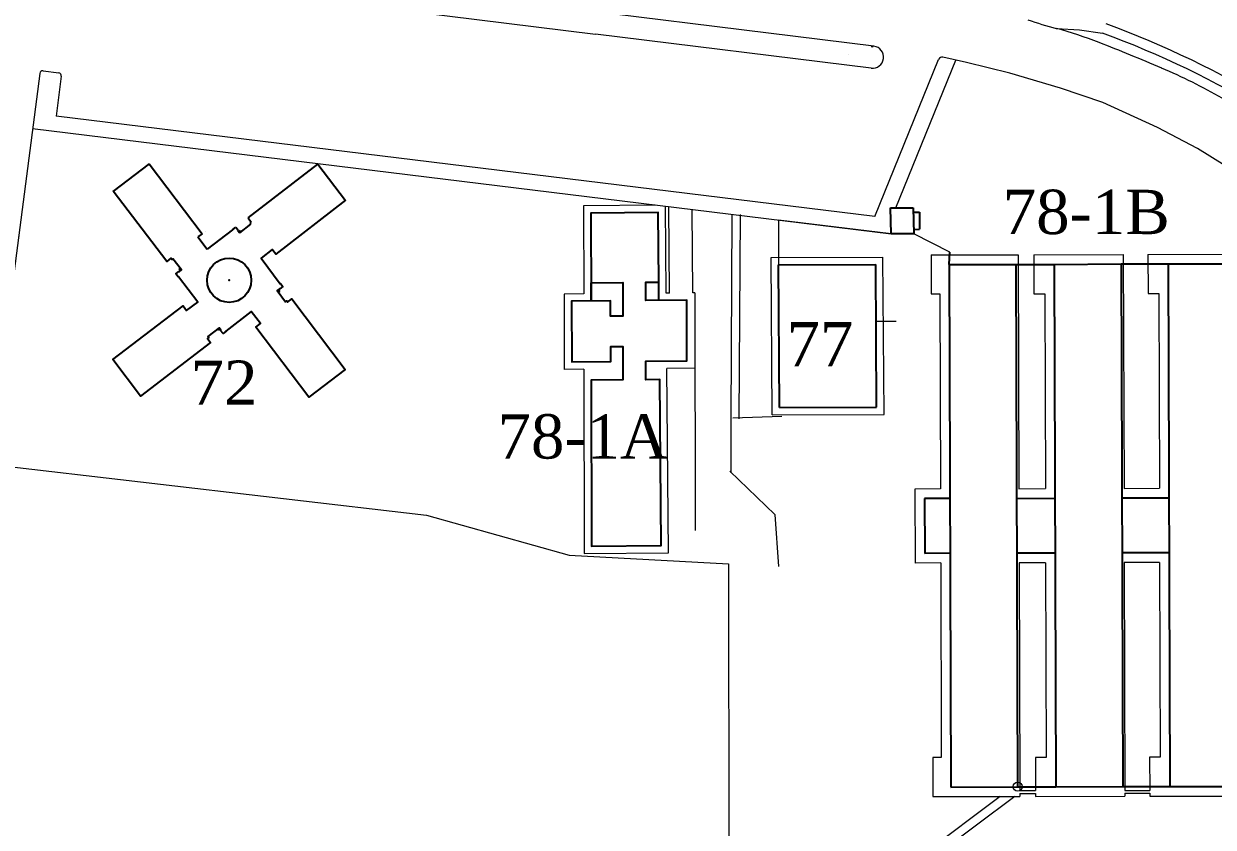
# Model space of a CAD drawing. Header units: millimetres. Extents: x 740 to 5908, y 1492 to 3373.
# Drawn here: x 5010.2 to 5171.4, y 2896.7 to 3005.5 of the extents above; entities that cross this region are included whole.
import ezdxf

# ---------------------------------------------------------------- set-up
doc = ezdxf.new("R2010")
doc.units = ezdxf.units.MM
doc.header["$PDMODE"] = 32
doc.header["$PDSIZE"] = 6
for name, color, linetype in [('AUXIPUNT', 7, 'Continuous'), ('CERCAS', 42, 'Continuous'), ('CONSTRU2', 4, 'Continuous'), ('CONSTRU3', 3, 'Continuous'), ('CVL_PUNTO_NUM', 7, 'Continuous'), ('EDIFICIOS', 7, 'Continuous'), ('OTROS', 6, 'Continuous')]:
    doc.layers.add(name, color=color, linetype=linetype)
doc.layers.add('VIAPEATO', color=8, linetype='Continuous', lineweight=0)
doc.styles.add('ARIAL', font='BOOKOS.TTF')

msp = doc.modelspace()

# ---------------------------------------------------------------- linework, layer by layer
at = {"layer": 'AUXIPUNT', "color": 7}
msp.add_line((5034.86, 2977.39), (5034.86, 2977.39), dxfattribs=at)
msp.add_point((5038.04, 2970.76), dxfattribs=at)
at = {"layer": 'CERCAS', "color": 7}
for p, q in [((5135.66, 2972.9), (5135.74, 2974.57)), ((5144.68, 2972.92), (5149.88, 2972.92)), ((5158.94, 2972.97), (5165.34, 2972.97)), ((5144.9, 2902.14), (5150.1, 2902.15)), ((5159.16, 2902.17), (5165.56, 2902.18))]:
    msp.add_line(p, q, dxfattribs=at)
at = {"layer": 'CONSTRU2', "color": 7}
for p, q in [((5027.18, 2986.55), (5022.29, 2982.79)), ((5027.18, 2986.55), (5034.36, 2977.05)), ((5040.6, 2979.2), (5050.07, 2986.51)), ((5050.07, 2986.51), (5053.82, 2981.57)), ((5038.52, 2977.65), (5038.94, 2977.97)), ((5038.94, 2977.97), (5039.26, 2977.55)), ((5039.47, 2977.2), (5040.99, 2978.36)), ((5040.6, 2979.2), (5041.04, 2978.63)), ((5040.88, 2978.5), (5041.04, 2978.63)), ((5040.88, 2978.5), (5040.99, 2978.36)), ((5034.36, 2977.05), (5033.8, 2976.63)), ((5033.8, 2976.63), (5035.05, 2974.98)), ((5035.12, 2974.96), (5038.55, 2977.61)), ((5038.52, 2977.65), (5038.55, 2977.61)), ((5039.22, 2977.52), (5039.26, 2977.55)), ((5039.22, 2977.52), (5039.47, 2977.2)), ((5039.4, 2977.37), (5039.58, 2977.51)), ((5039.4, 2977.37), (5039.51, 2977.23)), ((5039.58, 2977.51), (5039.69, 2977.37)), ((5031.26, 2972.27), (5031.41, 2972.38)), ((5031.4, 2972.09), (5031.26, 2972.27)), ((5031.4, 2972.09), (5031.55, 2972.2)), ((5135.66, 2972.9), (5144.68, 2972.92)), ((5135.66, 2972.9), (5135.88, 2902.12)), ((5144.68, 2972.92), (5144.9, 2902.14)), ((5149.88, 2972.92), (5158.94, 2972.97)), ((5149.88, 2972.92), (5150.1, 2902.15)), ((5158.94, 2972.97), (5159.16, 2902.17)), ((5165.34, 2972.97), (5174.39, 2973.01)), ((5165.34, 2972.97), (5165.56, 2902.18)), ((5096.3, 2968.02), (5096.28, 2970.52)), ((5044.72, 2969.45), (5044.58, 2969.34)), ((5044.72, 2969.45), (5044.86, 2969.26)), ((5044.86, 2969.26), (5044.72, 2969.15)), ((5036.56, 2964), (5036.45, 2964.14)), ((5036.75, 2964.14), (5036.56, 2964)), ((5036.75, 2964.14), (5036.64, 2964.28)), ((5135.76, 2941.19), (5132.31, 2941.18)), ((5132.31, 2941.18), (5132.33, 2933.76)), ((5144.78, 2941.22), (5149.98, 2941.24)), ((5159.04, 2941.27), (5165.44, 2941.29)), ((5135.75, 2933.78), (5132.33, 2933.76)), ((5150, 2933.8), (5144.8, 2933.79)), ((5165.46, 2933.83), (5159.06, 2933.82)), ((5150.1, 2902.15), (5159.16, 2902.17)), ((5165.56, 2902.18), (5174.61, 2902.2)), ((5135.88, 2902.12), (5144.9, 2902.14))]:
    msp.add_line(p, q, dxfattribs=at)
msp.add_lwpolyline([(5053.83, 2981.6), (5044.37, 2974.28), (5043.89, 2974.91), (5042.36, 2973.75), (5044.97, 2970.3), (5045.01, 2970.33), (5045.33, 2969.9), (5044.9, 2969.58), (5044.87, 2969.62), (5044.55, 2969.38), (5045.7, 2967.85), (5045.84, 2967.96), (5045.97, 2967.79), (5046.54, 2968.23), (5053.76, 2958.69), (5048.83, 2954.93), (5041.65, 2964.42), (5042.27, 2964.9), (5041.04, 2966.51), (5037.6, 2963.89), (5037.63, 2963.85), (5037.21, 2963.53), (5036.89, 2963.96), (5036.92, 2963.99), (5036.68, 2964.31), (5035.16, 2963.16), (5035.27, 2963.01), (5035.1, 2962.89), (5035.53, 2962.31), (5026.01, 2955.07), (5022.27, 2960.02), (5031.8, 2967.28), (5032.28, 2966.65), (5033.79, 2967.8), (5031.16, 2971.24), (5031.12, 2971.21), (5030.8, 2971.63), (5031.22, 2971.95), (5031.25, 2971.91), (5031.58, 2972.16), (5030.42, 2973.68), (5030.28, 2973.57), (5030.15, 2973.74), (5029.58, 2973.3), (5022.32, 2982.81)], dxfattribs=at)
msp.add_lwpolyline([(5087.12, 2967.93), (5087.09, 2970.43), (5091.39, 2970.47), (5091.4, 2965.92), (5089.75, 2965.91), (5089.75, 2967.96), (5084.45, 2967.91), (5084.47, 2959.7), (5089.77, 2959.75), (5089.76, 2961.8), (5091.41, 2961.81), (5091.42, 2957.27), (5087.12, 2957.23), (5087.17, 2934.74), (5096.6, 2934.83), (5096.4, 2957.31), (5094.54, 2957.29), (5094.54, 2959.79), (5100.09, 2959.84), (5100.07, 2968.05), (5094.52, 2968), (5094.51, 2970.5), (5096.28, 2970.52), (5096.19, 2979.93), (5087.07, 2979.84)], close=True, dxfattribs=at)
at = {"layer": 'CONSTRU3', "color": 7}
for p, q in [((5127.78, 2977.04), (5127.7, 2980.59)), ((5127.7, 2980.59), (5130.74, 2980.57)), ((5130.74, 2980.57), (5130.83, 2977.06)), ((5130.83, 2977.06), (5127.78, 2977.04))]:
    msp.add_line(p, q, dxfattribs=at)
at = {"layer": 'EDIFICIOS', "color": 7}
for p, q in [((5112.51, 2972.85), (5125.68, 2972.88)), ((5112.64, 2953.55), (5112.51, 2972.85)), ((5125.81, 2953.58), (5125.68, 2972.88)), ((5112.64, 2953.55), (5125.81, 2953.58))]:
    msp.add_line(p, q, dxfattribs=at)
at = {"layer": 'OTROS', "color": 7}
for p, q in [((5130.76, 2979.97), (5131.61, 2979.99)), ((5131.61, 2979.99), (5131.61, 2977.68)), ((5130.76, 2977.66), (5131.61, 2977.68))]:
    msp.add_line(p, q, dxfattribs=at)
at = {"layer": 'VIAPEATO', "color": 8, "lineweight": 0}
for p, q in [((5125.44, 3002.46), (5014.96, 3016.15)), ((5017.17, 3012.85), (5087.68, 3004.1)), ((5012.82, 2999.14), (5014.94, 2998.84)), ((5012.37, 2998.79), (4994.9, 2864.62)), ((5015.28, 2998.4), (5014.6, 2992.99)), ((5125.56, 2979.41), (5014.6, 2992.99)), ((5127.78, 2977.02), (5011.39, 2991.27)), ((5005.72, 2945.82), (5064.79, 2938.95))]:
    msp.add_line(p, q, dxfattribs=at)
at = {"layer": 'VIAPEATO', "color": 8}
for p, q in [((5125.07, 2999.48), (5087.68, 3004.1)), ((5150.17, 3004.87), (5153.31, 3004.67)), ((5153.31, 3004.67), (5156.43, 3004.23)), ((5125.2, 3002.41), (5125.24, 3002.51)), ((5121.97, 3001.37), (5121.97, 3001.37)), ((5125.56, 2979.41), (5134.21, 3000.68)), ((5128.4, 2980.58), (5136.54, 3000.59)), ((5137.99, 3000.28), (5134.78, 3000.98)), ((5143.85, 2998.82), (5137.99, 3000.28)), ((5150.71, 2996.79), (5143.85, 2998.82)), ((5156.46, 2994.84), (5150.71, 2996.79)), ((5163.9, 2991.44), (5156.46, 2994.84)), ((5169.31, 2988.62), (5163.9, 2991.44)), ((5179.64, 2982.16), (5169.31, 2988.62)), ((5095.87, 2980.92), (5086.07, 2980.83)), ((5086.07, 2980.83), (5086.1, 2968.92)), ((5097.29, 2969.03), (5097.19, 2980.76)), ((5097.74, 2969.03), (5097.64, 2980.71)), ((5100.89, 2969.06), (5100.79, 2980.32)), ((5106.2, 2979.66), (5106.04, 2952)), ((5107.3, 2979.65), (5107.14, 2951.99)), ((5112.52, 2978.89), (5112.51, 2972.85)), ((5127.78, 2977.04), (5112.52, 2978.89)), ((5135.74, 2974.57), (5130.83, 2977.06)), ((5086.1, 2968.92), (5083.45, 2968.9)), ((5083.45, 2968.9), (5083.47, 2958.69)), ((5097.74, 2969.03), (5097.29, 2969.03)), ((5101.17, 2969.06), (5101.22, 2936.86)), ((5125.73, 2965.22), (5128.44, 2965.24)), ((5086.12, 2958.72), (5083.47, 2958.69)), ((5086.12, 2958.72), (5086.17, 2933.73)), ((5101.19, 2958.85), (5097.39, 2958.82)), ((5097.61, 2933.84), (5097.39, 2958.82)), ((5106.33, 2952.12), (5112.96, 2952.36)), ((5106.04, 2952), (5106.06, 2944.66)), ((5105.92, 2944.9), (5112.01, 2939.02)), ((5064.79, 2938.95), (5084.12, 2933.52)), ((5112.01, 2939.02), (5112.5, 2931.98)), ((5084.12, 2933.52), (5105.71, 2932.37)), ((5086.17, 2933.73), (5097.61, 2933.84)), ((5105.71, 2932.37), (5105.8, 2873.97)), ((5142.57, 2900.83), (5047.98, 2830.36)), ((5144.55, 2900.84), (5049.66, 2830.14))]:
    msp.add_line(p, q, dxfattribs=at)
at = {"layer": 'VIAPEATO', "color": 7}
for p, q in [((5127.78, 2977.02), (5127.78, 2977.04)), ((5111.5, 2973.85), (5126.67, 2973.88)), ((5111.65, 2952.54), (5111.5, 2973.85)), ((5126.82, 2952.58), (5126.67, 2973.88)), ((5133.21, 2974.19), (5144.98, 2974.22)), ((5133.21, 2974.19), (5133.22, 2968.91)), ((5144.98, 2974.22), (5145.08, 2942.52)), ((5147.13, 2974.2), (5159.24, 2974.27)), ((5147.13, 2974.2), (5147.14, 2968.92)), ((5159.24, 2974.27), (5159.34, 2942.57)), ((5162.59, 2974.26), (5175.87, 2974.31)), ((5162.59, 2974.26), (5162.6, 2968.98)), ((5101.17, 2969.06), (5100.89, 2969.06)), ((5133.22, 2968.91), (5134.37, 2968.92)), ((5134.37, 2968.92), (5134.46, 2942.49)), ((5147.14, 2968.92), (5148.59, 2968.93)), ((5148.59, 2968.93), (5148.68, 2942.54)), ((5162.6, 2968.98), (5164.05, 2968.98)), ((5164.05, 2968.98), (5164.14, 2942.59)), ((5111.65, 2952.54), (5126.82, 2952.58)), ((5134.46, 2942.49), (5131, 2942.48)), ((5131, 2942.48), (5131.03, 2932.46)), ((5145.08, 2942.52), (5148.68, 2942.54)), ((5159.34, 2942.57), (5164.14, 2942.59)), ((5134.49, 2932.47), (5131.03, 2932.46)), ((5134.49, 2932.47), (5134.57, 2906.14)), ((5148.71, 2932.5), (5145.11, 2932.49)), ((5145.11, 2932.49), (5145.21, 2901.64)), ((5148.71, 2932.5), (5148.79, 2906.12)), ((5164.17, 2932.53), (5159.37, 2932.52)), ((5159.37, 2932.52), (5159.47, 2901.67)), ((5164.17, 2932.53), (5164.25, 2906.15)), ((5133.41, 2906.14), (5133.41, 2900.82)), ((5134.57, 2906.14), (5133.41, 2906.14)), ((5147.34, 2906.12), (5147.36, 2901.64)), ((5148.79, 2906.12), (5147.34, 2906.12)), ((5162.8, 2906.15), (5162.82, 2901.67)), ((5164.25, 2906.15), (5162.8, 2906.15)), ((5133.41, 2900.82), (5145.21, 2900.84)), ((5145.21, 2901.64), (5147.36, 2901.64)), ((5145.21, 2901.24), (5147.36, 2901.24)), ((5145.21, 2901.24), (5145.21, 2900.84)), ((5147.36, 2901.24), (5147.36, 2900.84)), ((5147.36, 2900.84), (5159.47, 2900.87)), ((5159.47, 2901.67), (5162.82, 2901.67)), ((5159.47, 2901.27), (5162.82, 2901.27)), ((5159.47, 2901.27), (5159.47, 2900.87)), ((5162.82, 2901.27), (5162.82, 2900.87)), ((5162.82, 2900.87), (5174.92, 2900.9))]:
    msp.add_line(p, q, dxfattribs=at)
at = {"layer": 'VIAPEATO', "color": 8}
msp.add_circle((5125.2, 3002.41), 0.08, dxfattribs=at)
at = {"layer": 'VIAPEATO', "color": 7}
msp.add_circle((5144.92, 2902.17), 0.6, dxfattribs=at)
at = {"layer": 'VIAPEATO', "color": 8}
for centre, radius, start, end in [((5164.65, 3059.92), 56.92, 251.1795, 255.2595), ((5110.9, 2880.95), 132.78, 26.6729, 69.7301), ((5137.2, 2955.57), 50.97, 68.4057, 75.2595), ((5110.9, 2880.95), 131.43, 26.6729, 69.7301), ((5125.25, 3000.97), 1.5, 262.9347, 82.9347), ((5009.6, 2633.19), 397.7, 67.0857, 68.4057), ((5134.68, 3000.49), 0.5, 77.6892, 157.8664), ((5135.74, 2931.6), 73.72, 59.9518, 67.0857)]:
    msp.add_arc(centre, radius, start, end, dxfattribs=at)
at = {"layer": 'VIAPEATO', "color": 8, "lineweight": 0}
for centre, start, end in [((5012.76, 2998.74), 82.1314, 172.5831), ((5014.89, 2998.45), 352.7631, 82.1314)]:
    msp.add_arc(centre, 0.4, start, end, dxfattribs=at)

# ---------------------------------------------------------------- texts
at = {"layer": 'CVL_PUNTO_NUM', "color": 7, "style": 'ARIAL'}
for s, p in [('78-1B', (5142.9, 2977.02)), ('77', (5113.6, 2959.09)), ('72', (5032.82, 2953.89)), ('78-1A', (5074.42, 2946.61))]:
    msp.add_text(s, height=6, dxfattribs=at).set_placement(p)

doc.saveas('drawing.dxf')
